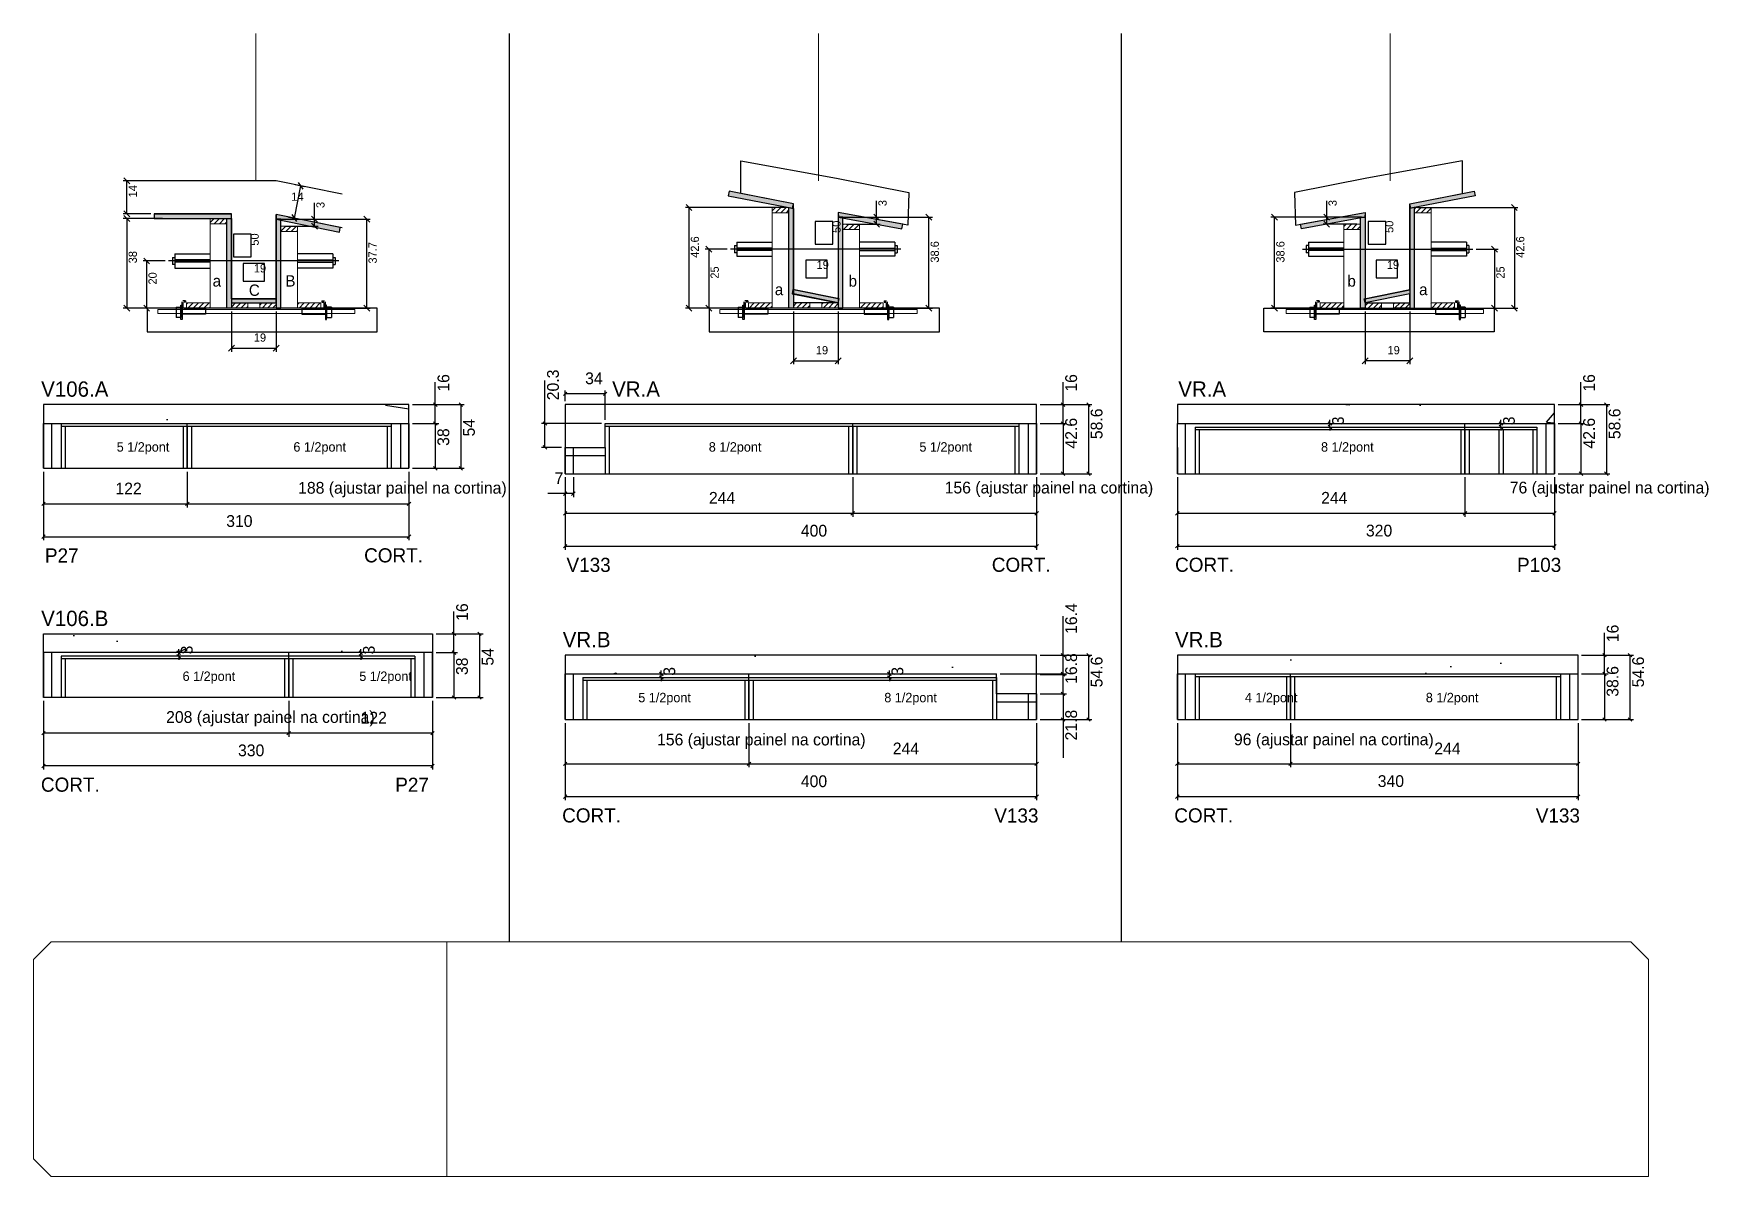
# Model space of a CAD drawing. Header units: metres. Extents: x 4830 to 6251, y 14803 to 15773.
import ezdxf

# ---------------------------------------------------------------- set-up
doc = ezdxf.new("R2010")
doc.units = ezdxf.units.M
for name, color, linetype in [('00 - FELIPE', 7, 'Continuous'), ('5', 7, 'Continuous'), ('barrote', 7, 'Continuous'), ('CONCRETO', 7, 'Continuous'), ('COTA', 7, 'Continuous'), ('Cota Seção (2x)', 7, 'Continuous'), ('detalhes', 7, 'Continuous'), ('Hachura', 7, 'Continuous'), ('Madeira', 7, 'Continuous'), ('Painéis', 7, 'Continuous'), ('presilha', 7, 'Continuous'), ('SARR_2.2x7', 7, 'Continuous'), ('SARR_3.5x7', 7, 'Continuous'), ('SARRAFO DE PRESSAO', 7, 'Continuous'), ('SCO-___-LAJ', 7, 'Continuous'), ('TENSOR', 7, 'Continuous'), ('texto', 7, 'Continuous'), ('Texto Seção', 7, 'Continuous')]:
    doc.layers.add(name, color=color, linetype=linetype)

msp = doc.modelspace()

# ---------------------------------------------------------------- hatches: boundary and pattern name
at = {"layer": 'COTA'}
h = msp.add_hatch(dxfattribs=at)
h.set_pattern_fill('AR-CONC')
h.paths.add_polyline_path([(5148.5, 15457.9), (4838.5, 15457.9), (4838.5, 15441.9), (5148.5, 15441.9), (5148.5, 15457.9)])
h = msp.add_hatch(dxfattribs=at)
h.set_pattern_fill('AR-CONC')
h.paths.add_polyline_path([(5800.4, 15441.9), (6120.4, 15441.9), (6120.4, 15457.9), (5800.4, 15457.9), (5800.4, 15441.9)])
h = msp.add_hatch(dxfattribs=at)
h.set_pattern_fill('AR-CONC')
h.paths.add_polyline_path([(4838.5, 15263.4), (5168.5, 15263.4), (5168.5, 15247.4), (4838.5, 15247.4), (4838.5, 15263.4)])
h = msp.add_hatch(dxfattribs=at)
h.set_pattern_fill('AR-CONC')
h.paths.add_polyline_path([(5281, 15229.3), (5647, 15229.3), (5647, 15213.9), (5681, 15212.5), (5681, 15245.3), (5281, 15245.3), (5281, 15229.3)])
h = msp.add_hatch(dxfattribs=at)
h.set_pattern_fill('AR-CONC')
h.paths.add_polyline_path([(5800.4, 15229.3), (6140.4, 15229.3), (6140.4, 15245.3), (5800.4, 15245.3), (5800.4, 15229.3)])
at = {"layer": 'Hachura'}
h = msp.add_hatch(color=7, dxfattribs=at)
h.dxf.hatch_style = 1
h.paths.add_polyline_path([(5474, 15624.5), (5474.7, 15628.4), (5420.1, 15638.9), (5419.4, 15635), (5474, 15624.5)])
h = msp.add_hatch(color=7, dxfattribs=at)
h.dxf.hatch_style = 1
h.paths.add_polyline_path([(5998.4, 15624.5), (5997.7, 15628.4), (6052.3, 15638.9), (6053, 15635), (5998.4, 15624.5)])
h = msp.add_hatch(color=7, dxfattribs=at)
h.dxf.hatch_style = 1
h.paths.add_polyline_path([(4997.9, 15615.8), (4997.9, 15619.8), (4932.5, 15619.8), (4932.5, 15615.8), (4997.9, 15615.8)])
h = msp.add_hatch(color=7, dxfattribs=at)
h.dxf.hatch_style = 1
h.paths.add_polyline_path([(5089.5, 15604.2), (5090.3, 15608.2), (5035.9, 15619.3), (5035.9, 15615.3), (5089.5, 15604.2)])
h = msp.add_hatch(dxfattribs=at)
h.set_pattern_fill('ANSI31')
h.paths.add_polyline_path([(5470.9, 15620.7), (5470.9, 15625.1), (5456.7, 15625.1), (5456.7, 15620.7), (5470.9, 15620.7)])
h = msp.add_hatch(color=7, dxfattribs=at)
h.dxf.hatch_style = 1
h.paths.add_polyline_path([(5470.7, 15628.4), (5474.7, 15628.4), (5474.7, 15539.9), (5470.7, 15539.9), (5470.7, 15628.4)])
h = msp.add_hatch(color=7, dxfattribs=at)
h.dxf.hatch_style = 1
h.paths.add_polyline_path([(5566.7, 15607), (5567.4, 15610.9), (5512.7, 15620.9), (5512.8, 15617), (5566.7, 15607)])
h = msp.add_hatch(color=7, dxfattribs=at)
h.dxf.hatch_style = 1
h.paths.add_polyline_path([(5905.7, 15607), (5905, 15610.9), (5959.7, 15620.9), (5959.6, 15617), (5905.7, 15607)])
h = msp.add_hatch(color=7, dxfattribs=at)
h.dxf.hatch_style = 1
h.paths.add_polyline_path([(6001.7, 15628.4), (5997.7, 15628.4), (5997.6, 15539.9), (6001.6, 15539.9), (6001.7, 15628.4)])
h = msp.add_hatch(dxfattribs=at)
h.set_pattern_fill('ANSI31')
h.paths.add_polyline_path([(6001.5, 15620.7), (6001.5, 15625.1), (6015.7, 15625.1), (6015.7, 15620.7), (6001.5, 15620.7)])
h = msp.add_hatch(dxfattribs=at)
h.set_pattern_fill('ANSI31')
h.paths.add_polyline_path([(4993.9, 15611.4), (4993.9, 15615.8), (4979.9, 15615.8), (4979.9, 15611.4), (4993.9, 15611.4)])
h = msp.add_hatch(color=7, dxfattribs=at)
h.dxf.hatch_style = 1
h.paths.add_polyline_path([(4993.9, 15615.8), (4997.9, 15615.8), (4997.9, 15539.8), (4993.9, 15539.8), (4993.9, 15615.8)])
h = msp.add_hatch(color=7, dxfattribs=at)
h.dxf.hatch_style = 1
h.paths.add_polyline_path([(5039.9, 15615.3), (5035.9, 15615.3), (5035.9, 15539.8), (5039.9, 15539.8), (5039.9, 15615.3)])
h = msp.add_hatch(dxfattribs=at)
h.set_pattern_fill('ANSI31')
h.paths.add_polyline_path([(5039.9, 15604.9), (5039.9, 15609.3), (5053.9, 15609.3), (5053.9, 15604.9), (5039.9, 15604.9)])
h = msp.add_hatch(color=7, dxfattribs=at)
h.dxf.hatch_style = 1
h.paths.add_polyline_path([(5516.7, 15617), (5512.7, 15617), (5512.7, 15539.8), (5516.7, 15539.8), (5516.7, 15617)])
h = msp.add_hatch(dxfattribs=at)
h.set_pattern_fill('ANSI31')
h.paths.add_polyline_path([(5516.7, 15606.6), (5516.7, 15611), (5530.7, 15611), (5530.7, 15606.6), (5516.7, 15606.6)])
h = msp.add_hatch(dxfattribs=at)
h.set_pattern_fill('ANSI31')
h.paths.add_polyline_path([(5955.7, 15606.6), (5955.7, 15611), (5941.7, 15611), (5941.7, 15606.6), (5955.7, 15606.6)])
h = msp.add_hatch(color=7, dxfattribs=at)
h.dxf.hatch_style = 1
h.paths.add_polyline_path([(5955.7, 15617), (5959.7, 15617), (5959.7, 15539.8), (5955.7, 15539.8), (5955.7, 15617)])
h = msp.add_hatch(color=7, dxfattribs=at)
h.dxf.hatch_style = 1
h.paths.add_polyline_path([(5035.9, 15544.2), (5035.9, 15547.8), (4997.9, 15547.8), (4997.9, 15544.2), (5035.9, 15544.2)])
h = msp.add_hatch(color=7, dxfattribs=at)
h.dxf.hatch_style = 1
h.paths.add_polyline_path([(5512.7, 15544.2), (5513.5, 15547.8), (5474.2, 15555.5), (5473.5, 15552), (5512.7, 15544.2)])
h = msp.add_hatch(color=7, dxfattribs=at)
h.dxf.hatch_style = 1
h.paths.add_polyline_path([(5959.7, 15544.2), (5958.9, 15547.8), (5997.7, 15555.5), (5997.7, 15551.8), (5959.7, 15544.2)])
h = msp.add_hatch(dxfattribs=at)
h.set_pattern_fill('ANSI31')
h.paths.add_polyline_path([(4959.9, 15539.8), (4959.9, 15544.2), (4979.9, 15544.2), (4979.9, 15539.8), (4959.9, 15539.8)])
h = msp.add_hatch(dxfattribs=at)
h.set_pattern_fill('ANSI31')
h.paths.add_polyline_path([(4997.9, 15539.8), (4997.9, 15544.2), (5011.9, 15544.2), (5011.9, 15539.8), (4997.9, 15539.8)])
h = msp.add_hatch(dxfattribs=at)
h.set_pattern_fill('ANSI31')
h.paths.add_polyline_path([(5035.9, 15539.8), (5035.9, 15544.2), (5021.9, 15544.2), (5021.9, 15539.8), (5035.9, 15539.8)])
h = msp.add_hatch(dxfattribs=at)
h.set_pattern_fill('ANSI31')
h.paths.add_polyline_path([(5073.9, 15539.8), (5073.9, 15544.2), (5053.9, 15544.2), (5053.9, 15539.8), (5073.9, 15539.8)])
h = msp.add_hatch(dxfattribs=at)
h.set_pattern_fill('ANSI31')
h.paths.add_polyline_path([(5436.7, 15539.8), (5436.7, 15544.2), (5456.7, 15544.2), (5456.7, 15539.8), (5436.7, 15539.8)])
h = msp.add_hatch(dxfattribs=at)
h.set_pattern_fill('ANSI31')
h.paths.add_polyline_path([(5474.7, 15539.9), (5474.7, 15544.3), (5488.7, 15544.3), (5488.7, 15539.9), (5474.7, 15539.9)])
h = msp.add_hatch(dxfattribs=at)
h.set_pattern_fill('ANSI31')
h.paths.add_polyline_path([(5512.7, 15539.8), (5512.7, 15544.2), (5498.7, 15544.3), (5498.7, 15539.9), (5512.7, 15539.8)])
h = msp.add_hatch(dxfattribs=at)
h.set_pattern_fill('ANSI31')
h.paths.add_polyline_path([(5550.7, 15539.8), (5550.7, 15544.2), (5530.7, 15544.2), (5530.7, 15539.8), (5550.7, 15539.8)])
h = msp.add_hatch(dxfattribs=at)
h.set_pattern_fill('ANSI31')
h.paths.add_polyline_path([(5921.7, 15539.8), (5921.7, 15544.2), (5941.7, 15544.2), (5941.7, 15539.8), (5921.7, 15539.8)])
h = msp.add_hatch(dxfattribs=at)
h.set_pattern_fill('ANSI31')
h.paths.add_polyline_path([(5959.7, 15539.8), (5959.7, 15544.2), (5973.7, 15544.3), (5973.7, 15539.9), (5959.7, 15539.8)])
h = msp.add_hatch(dxfattribs=at)
h.set_pattern_fill('ANSI31')
h.paths.add_polyline_path([(5997.7, 15539.9), (5997.7, 15544.3), (5983.7, 15544.3), (5983.7, 15539.9), (5997.7, 15539.9)])
h = msp.add_hatch(dxfattribs=at)
h.set_pattern_fill('ANSI31')
h.paths.add_polyline_path([(6035.6, 15539.8), (6035.6, 15544.2), (6015.6, 15544.2), (6015.6, 15539.8), (6035.6, 15539.8)])

# ---------------------------------------------------------------- linework, layer by layer
at = {"color": 7, "lineweight": 25}
for p, q in [((5424.7, 15592.8), (5424.7, 15586.8)), ((5424.7, 15592.8), (5426.7, 15592.8)), ((5426.7, 15595.8), (5426.7, 15583.8)), ((5426.7, 15595.8), (5456.7, 15595.8)), ((5456.7, 15590.8), (5426.7, 15590.8)), ((5456.7, 15588.8), (5426.7, 15588.8)), ((5560.7, 15595.8), (5530.7, 15595.8)), ((5530.7, 15590.8), (5560.7, 15590.8)), ((5530.7, 15588.8), (5560.7, 15588.8)), ((5560.7, 15595.8), (5560.7, 15583.8)), ((5560.7, 15592.8), (5562.7, 15592.8)), ((5562.7, 15592.8), (5562.7, 15586.8)), ((5909.7, 15592.8), (5909.7, 15586.8)), ((5911.7, 15592.8), (5909.7, 15592.8)), ((5911.7, 15595.8), (5911.7, 15583.8)), ((5911.7, 15595.8), (5941.7, 15595.8)), ((5941.7, 15590.8), (5911.7, 15590.8)), ((5941.7, 15588.8), (5911.7, 15588.8)), ((6045.7, 15595.8), (6015.7, 15595.8)), ((6015.7, 15590.8), (6045.7, 15590.8)), ((6015.7, 15588.8), (6045.7, 15588.8)), ((6045.7, 15595.8), (6045.7, 15583.8)), ((6047.7, 15592.8), (6045.7, 15592.8)), ((6047.7, 15592.8), (6047.7, 15586.8)), ((4947.9, 15582.8), (4947.9, 15576.8)), ((4947.9, 15582.8), (4949.9, 15582.8)), ((4949.9, 15576.8), (4947.9, 15576.8)), ((4949.9, 15585.8), (4949.9, 15573.8)), ((4949.9, 15585.8), (4979.9, 15585.8)), ((4979.9, 15580.8), (4949.9, 15580.8)), ((4979.9, 15578.8), (4949.9, 15578.8)), ((5083.9, 15585.8), (5053.9, 15585.8)), ((5053.9, 15580.8), (5083.9, 15580.8)), ((5053.9, 15578.8), (5083.9, 15578.8)), ((5083.9, 15585.8), (5083.9, 15573.8)), ((5083.9, 15582.8), (5085.9, 15582.8)), ((5083.9, 15576.8), (5085.9, 15576.8)), ((5085.9, 15582.8), (5085.9, 15576.8)), ((5426.7, 15586.8), (5424.7, 15586.8)), ((5426.7, 15583.8), (5456.7, 15583.8)), ((5560.7, 15583.8), (5530.7, 15583.8)), ((5560.7, 15586.8), (5562.7, 15586.8)), ((5911.7, 15586.8), (5909.7, 15586.8)), ((5911.7, 15583.8), (5941.7, 15583.8)), ((6045.7, 15583.8), (6015.7, 15583.8)), ((6045.7, 15586.8), (6047.7, 15586.8)), ((4949.9, 15573.8), (4979.9, 15573.8)), ((5083.9, 15573.8), (5053.9, 15573.8))]:
    msp.add_line(p, q, dxfattribs=at)
at = {"layer": '00 - FELIPE', "color": 4, "lineweight": 25}
for p, q in [((5263.9, 15441.9), (5263.9, 15478.3)), ((5281, 15460.9), (5281, 15470)), ((5315, 15467), (5281, 15467)), ((5315, 15444.9), (5315, 15470)), ((5312, 15441.9), (5260.9, 15441.9)), ((5263.9, 15421.6), (5263.9, 15441.9)), ((5278, 15421.6), (5260.9, 15421.6)), ((5281, 15396.3), (5281, 15379.4)), ((5288, 15396.3), (5288, 15379.4)), ((5281, 15382.4), (5266.3, 15382.4)), ((5288, 15382.4), (5281, 15382.4))]:
    msp.add_line(p, q, dxfattribs=at)
at = {"layer": '00 - FELIPE', "color": 0, "lineweight": 25}
for p, q in [((5282.5, 15468.5), (5279.5, 15465.5)), ((5313.5, 15465.5), (5316.5, 15468.5)), ((5265.4, 15440.4), (5262.4, 15443.4)), ((5262.4, 15423.1), (5265.4, 15420.1)), ((5282.5, 15383.9), (5279.5, 15380.9)), ((5286.5, 15380.9), (5289.5, 15383.9))]:
    msp.add_line(p, q, dxfattribs=at)
at = {"layer": 'barrote', "color": 251, "lineweight": 25}
for points in [[(4926.4, 15519.8), (5121.6, 15519.8), (5121.6, 15539.8), (4926.4, 15539.8)], [(5403.3, 15519.8), (5598.5, 15519.8), (5598.5, 15539.8), (5403.3, 15539.8)], [(6069.1, 15519.8), (5873.9, 15519.8), (5873.9, 15539.8), (6069.1, 15539.8)]]:
    msp.add_lwpolyline(points, close=True, dxfattribs=at)
at = {"layer": 'CONCRETO', "color": 251, "lineweight": 25}
for p, q in [((5035.9, 15647.8), (4932.5, 15647.8)), ((5091.9, 15636.5), (5035.9, 15647.8)), ((4932.5, 15619.8), (4997.9, 15619.8)), ((4997.9, 15547.8), (4997.9, 15619.8)), ((5035.9, 15547.8), (5035.9, 15619.3)), ((5091.9, 15607.9), (5035.9, 15619.3)), ((4997.9, 15547.8), (5035.9, 15547.8))]:
    msp.add_line(p, q, dxfattribs=at)
for points in [[(5511.2, 15650), (5572.7, 15638), (5571.8, 15610.1), (5512.7, 15620.9), (5512.7, 15547.8), (5474.7, 15555.4), (5474.7, 15628.4), (5430.2, 15637), (5430.2, 15664.9), (5511.2, 15650)], [(5961.1, 15650), (5899.7, 15638), (5900.6, 15610.1), (5959.7, 15620.9), (5959.7, 15547.8), (5997.7, 15555.4), (5997.7, 15628.4), (6042.2, 15637), (6042.2, 15664.9), (5961.1, 15650)]]:
    msp.add_lwpolyline(points, dxfattribs=at)
at = {"layer": 'COTA', "color": 241, "lineweight": 25}
for p, q in [((5233.6, 15772.8), (5233.6, 15002.1)), ((5752.8, 15772.8), (5752.8, 15002.1)), ((5148.5, 15457.9), (4838.5, 15457.9)), ((4838.5, 15457.9), (4838.5, 15441.9)), ((5148.5, 15441.9), (5148.5, 15457.9)), ((5681, 15457.9), (5281, 15457.9)), ((5281, 15457.9), (5281, 15421.6)), ((5681, 15441.9), (5681, 15457.9)), ((6120.4, 15457.9), (5800.4, 15457.9)), ((5800.4, 15457.9), (5800.4, 15441.9)), ((6120.4, 15441.9), (6120.4, 15457.9)), ((4838.5, 15247.4), (4838.5, 15263.4)), ((4838.5, 15263.4), (5168.5, 15263.4)), ((5168.5, 15263.4), (5168.5, 15247.4)), ((5681, 15245.3), (5281, 15245.3)), ((5281, 15245.3), (5281, 15229.3)), ((5681, 15212.5), (5681, 15245.3)), ((6140.4, 15245.3), (5800.4, 15245.3)), ((5800.4, 15245.3), (5800.4, 15229.3)), ((6140.4, 15229.3), (6140.4, 15245.3))]:
    msp.add_line(p, q, dxfattribs=at)
at = {"layer": 'COTA', "color": 4, "lineweight": 25}
for p, q in [((4939.3, 15647.8), (4906.2, 15647.8)), ((4909.2, 15619.8), (4909.2, 15647.8)), ((5051.3, 15616.1), (5056.8, 15643.6)), ((5052, 15644.6), (5059.8, 15643)), ((4929.5, 15619.8), (4906.2, 15619.8)), ((5046.4, 15617.1), (5054.2, 15615.5)), ((5068.4, 15615.3), (5068.4, 15629)), ((5467.9, 15625.1), (5383.1, 15625.1)), ((5386.1, 15625.1), (5386.1, 15539.8)), ((5545.3, 15617), (5545.3, 15630.7)), ((5927.1, 15617), (5927.1, 15630.7)), ((6004.5, 15625.1), (6089.3, 15625.1)), ((6086.3, 15625.1), (6086.3, 15539.8)), ((4939.3, 15615.8), (4906.2, 15615.8)), ((4909.2, 15615.8), (4909.2, 15539.8)), ((5038.9, 15615.3), (5071.4, 15615.3)), ((5038.9, 15615.3), (5115.7, 15615.3)), ((5042.9, 15609.3), (5071.4, 15609.3)), ((5068.4, 15609.3), (5068.4, 15615.3)), ((5112.7, 15539.8), (5112.7, 15615.3)), ((5515.7, 15617), (5592.6, 15617)), ((5515.8, 15617), (5548.3, 15617)), ((5519.7, 15611), (5548.3, 15611)), ((5545.3, 15611), (5545.3, 15617)), ((5589.6, 15539.8), (5589.6, 15617)), ((5956.7, 15617), (5879.8, 15617)), ((5882.8, 15539.8), (5882.8, 15617)), ((5956.6, 15617), (5924.1, 15617)), ((5952.7, 15611), (5924.1, 15611)), ((5927.1, 15611), (5927.1, 15617)), ((5418.4, 15589.8), (5399.9, 15589.8)), ((5402.9, 15589.8), (5402.9, 15539.8)), ((6054, 15589.8), (6072.5, 15589.8)), ((6069.5, 15589.8), (6069.5, 15539.8)), ((4941.6, 15579.8), (4923, 15579.8)), ((4926, 15579.8), (4926, 15539.8)), ((4961.3, 15539.8), (4906.2, 15539.8)), ((4941.6, 15539.8), (4923, 15539.8)), ((4997.9, 15536.8), (4997.9, 15502.8)), ((5035.9, 15536.8), (5035.9, 15502.8)), ((5072.5, 15539.8), (5115.7, 15539.8)), ((5438.1, 15539.8), (5383.1, 15539.8)), ((5418.4, 15539.8), (5399.9, 15539.8)), ((5474.7, 15536.9), (5474.7, 15492.1)), ((5512.7, 15536.8), (5512.7, 15492.1)), ((5549.3, 15539.8), (5592.6, 15539.8)), ((5923.1, 15539.8), (5879.8, 15539.8)), ((5959.7, 15536.8), (5959.7, 15492.1)), ((5997.7, 15536.9), (5997.7, 15492.1)), ((6034.2, 15539.8), (6089.3, 15539.8)), ((6054, 15539.8), (6072.5, 15539.8)), ((4997.9, 15505.8), (5035.9, 15505.8)), ((5474.7, 15495.1), (5512.7, 15495.1)), ((5997.7, 15495.1), (5959.7, 15495.1)), ((5170.9, 15457.9), (5170.9, 15476.9)), ((5703.4, 15457.9), (5703.4, 15476.9)), ((6142.8, 15457.9), (6142.8, 15476.9)), ((5151.5, 15457.9), (5195.5, 15457.9)), ((5151.5, 15457.9), (5173.9, 15457.9)), ((5170.9, 15441.9), (5170.9, 15457.9)), ((5192.5, 15457.9), (5192.5, 15403.9)), ((5684, 15457.9), (5728, 15457.9)), ((5684, 15457.9), (5706.4, 15457.9)), ((5703.4, 15441.9), (5703.4, 15457.9)), ((5725, 15457.9), (5725, 15399.3)), ((6123.4, 15457.9), (6167.4, 15457.9)), ((6123.4, 15457.9), (6145.8, 15457.9)), ((6142.8, 15441.9), (6142.8, 15457.9)), ((6164.4, 15457.9), (6164.4, 15399.3)), ((5151.5, 15441.9), (5173.9, 15441.9)), ((5151.5, 15441.9), (5173.9, 15441.9)), ((5170.9, 15441.9), (5170.9, 15403.9)), ((5684, 15441.9), (5706.4, 15441.9)), ((5684, 15441.9), (5706.4, 15441.9)), ((5703.4, 15441.9), (5703.4, 15399.3)), ((5929.9, 15441.9), (5929.9, 15444.9)), ((5929.9, 15438.9), (5929.9, 15441.9)), ((5929.9, 15438.9), (5929.9, 15435.9)), ((6074.9, 15441.9), (6074.9, 15444.9)), ((6074.9, 15438.9), (6074.9, 15441.9)), ((6074.9, 15438.9), (6074.9, 15435.9)), ((6123.4, 15441.9), (6145.8, 15441.9)), ((6123.4, 15441.9), (6145.8, 15441.9)), ((6142.8, 15441.9), (6142.8, 15399.3)), ((5151.5, 15403.9), (5195.5, 15403.9)), ((5151.5, 15403.9), (5173.9, 15403.9)), ((4838.5, 15400.9), (4838.5, 15370.7)), ((4838.5, 15400.9), (4838.5, 15342.8)), ((4960.5, 15400.9), (4960.5, 15370.7)), ((4960.5, 15400.9), (4960.5, 15370.7)), ((5148.5, 15400.9), (5148.5, 15370.7)), ((5148.5, 15400.9), (5148.5, 15342.8)), ((5281, 15396.3), (5281, 15362.7)), ((5281, 15396.3), (5281, 15334.8)), ((5525, 15396.3), (5525, 15362.7)), ((5525, 15396.3), (5525, 15362.7)), ((5681, 15396.3), (5681, 15362.7)), ((5681, 15396.3), (5681, 15334.8)), ((5684, 15399.3), (5728, 15399.3)), ((5684, 15399.3), (5706.4, 15399.3)), ((5800.4, 15396.3), (5800.4, 15362.7)), ((5800.4, 15396.3), (5800.4, 15334.8)), ((6044.4, 15396.3), (6044.4, 15362.7)), ((6044.4, 15396.3), (6044.4, 15362.7)), ((6120.4, 15396.3), (6120.4, 15362.7)), ((6120.4, 15396.3), (6120.4, 15334.8)), ((6123.4, 15399.3), (6167.4, 15399.3)), ((6123.4, 15399.3), (6145.8, 15399.3)), ((4838.5, 15373.7), (4960.5, 15373.7)), ((4960.5, 15373.7), (5148.5, 15373.7)), ((5281, 15365.7), (5525, 15365.7)), ((5525, 15365.7), (5681, 15365.7)), ((5800.4, 15365.7), (6044.4, 15365.7)), ((6044.4, 15365.7), (6120.4, 15365.7)), ((4838.5, 15345.8), (5148.5, 15345.8)), ((5281, 15337.8), (5681, 15337.8)), ((5800.4, 15337.8), (6120.4, 15337.8)), ((5186.7, 15263.4), (5186.7, 15282.4)), ((5171.5, 15263.4), (5211.4, 15263.4)), ((5171.5, 15263.4), (5189.7, 15263.4)), ((5186.7, 15247.4), (5186.7, 15263.4)), ((5208.4, 15263.4), (5208.4, 15209.4)), ((4953.2, 15247.4), (4953.2, 15250.4)), ((5107.7, 15247.4), (5107.7, 15250.4)), ((4953.2, 15244.4), (4953.2, 15247.4)), ((4953.2, 15244.4), (4953.2, 15241.4)), ((5107.7, 15244.4), (5107.7, 15247.4)), ((5107.7, 15244.4), (5107.7, 15241.4)), ((5171.5, 15247.4), (5189.7, 15247.4)), ((5171.5, 15247.4), (5189.7, 15247.4)), ((5186.7, 15247.4), (5186.7, 15209.4)), ((5684, 15245.3), (5728, 15245.3)), ((5725, 15245.3), (5725, 15190.7)), ((6143.4, 15245.3), (6187.4, 15245.3)), ((6184.4, 15245.3), (6184.4, 15190.7)), ((5362.6, 15229.3), (5362.6, 15232.3)), ((5362.6, 15226.3), (5362.6, 15229.3)), ((5362.6, 15226.3), (5362.6, 15223.3)), ((5556.1, 15229.3), (5556.1, 15232.3)), ((5556.1, 15226.3), (5556.1, 15229.3)), ((5556.1, 15226.3), (5556.1, 15223.3)), ((5650, 15229.3), (5706.4, 15229.3)), ((5703.4, 15212.5), (5703.4, 15229.3)), ((6143.4, 15229.3), (6165.8, 15229.3)), ((6162.8, 15229.3), (6162.8, 15190.7)), ((4838.5, 15206.4), (4838.5, 15176.1)), ((4838.5, 15206.4), (4838.5, 15148.3)), ((5046.5, 15206.4), (5046.5, 15176.1)), ((5046.5, 15206.4), (5046.5, 15176.1)), ((5168.5, 15206.4), (5168.5, 15176.1)), ((5168.5, 15206.4), (5168.5, 15148.3)), ((5171.5, 15209.4), (5211.4, 15209.4)), ((5171.5, 15209.4), (5189.7, 15209.4)), ((5684, 15212.5), (5706.4, 15212.5)), ((5684, 15212.5), (5706.4, 15212.5)), ((5703.4, 15212.5), (5703.4, 15190.7)), ((5046.5, 15179.1), (4838.5, 15179.1)), ((5168.5, 15179.1), (5046.5, 15179.1)), ((5281, 15187.7), (5281, 15150.1)), ((5281, 15187.7), (5281, 15122.2)), ((5437, 15187.7), (5437, 15150.1)), ((5437, 15187.7), (5437, 15150.1)), ((5681, 15187.7), (5681, 15150.1)), ((5681, 15187.7), (5681, 15122.2)), ((5684, 15190.7), (5728, 15190.7)), ((5684, 15190.7), (5706.4, 15190.7)), ((5703.4, 15190.7), (5703.4, 15158.1)), ((5800.4, 15187.7), (5800.4, 15150.1)), ((5800.4, 15187.7), (5800.4, 15122.2)), ((5896.4, 15187.7), (5896.4, 15150.1)), ((5896.4, 15187.7), (5896.4, 15150.1)), ((6140.4, 15187.7), (6140.4, 15150.1)), ((6140.4, 15187.7), (6140.4, 15122.2)), ((6143.4, 15190.7), (6187.4, 15190.7)), ((6143.4, 15190.7), (6165.8, 15190.7)), ((5168.5, 15151.3), (4838.5, 15151.3)), ((5281, 15153.1), (5437, 15153.1)), ((5437, 15153.1), (5681, 15153.1)), ((5800.4, 15153.1), (5896.4, 15153.1)), ((5896.4, 15153.1), (6140.4, 15153.1)), ((5281, 15125.2), (5681, 15125.2)), ((5800.4, 15125.2), (6140.4, 15125.2))]:
    msp.add_line(p, q, dxfattribs=at)
at = {"layer": 'COTA', "color": 0, "lineweight": 25}
for p, q in [((5172.4, 15456.4), (5169.4, 15459.4)), ((5194, 15456.4), (5191, 15459.4)), ((5704.9, 15456.4), (5701.9, 15459.4)), ((5726.5, 15456.4), (5723.5, 15459.4)), ((6144.3, 15456.4), (6141.3, 15459.4)), ((6165.9, 15456.4), (6162.9, 15459.4)), ((5172.4, 15440.4), (5169.4, 15443.4)), ((5169.4, 15443.4), (5172.4, 15440.4)), ((5704.9, 15440.4), (5701.9, 15443.4)), ((5701.9, 15443.4), (5704.9, 15440.4)), ((5928.4, 15443.4), (5931.4, 15440.4)), ((5931.4, 15437.4), (5928.4, 15440.4)), ((6073.4, 15443.4), (6076.4, 15440.4)), ((6076.4, 15437.4), (6073.4, 15440.4)), ((6144.3, 15440.4), (6141.3, 15443.4)), ((6141.3, 15443.4), (6144.3, 15440.4)), ((5169.4, 15405.4), (5172.4, 15402.4)), ((5191, 15405.4), (5194, 15402.4)), ((5701.9, 15400.8), (5704.9, 15397.8)), ((5723.5, 15400.8), (5726.5, 15397.8)), ((6141.3, 15400.8), (6144.3, 15397.8)), ((6162.9, 15400.8), (6165.9, 15397.8)), ((4840, 15375.2), (4837, 15372.2)), ((4959, 15372.2), (4962, 15375.2)), ((4962, 15375.2), (4959, 15372.2)), ((5147, 15372.2), (5150, 15375.2)), ((5282.5, 15367.2), (5279.5, 15364.2)), ((5523.5, 15364.2), (5526.5, 15367.2)), ((5526.5, 15367.2), (5523.5, 15364.2)), ((5679.5, 15364.2), (5682.5, 15367.2)), ((5801.9, 15367.2), (5798.9, 15364.2)), ((6042.9, 15364.2), (6045.9, 15367.2)), ((6045.9, 15367.2), (6042.9, 15364.2)), ((6118.9, 15364.2), (6121.9, 15367.2)), ((4840, 15347.3), (4837, 15344.3)), ((5147, 15344.3), (5150, 15347.3)), ((5282.5, 15339.3), (5279.5, 15336.3)), ((5679.5, 15336.3), (5682.5, 15339.3)), ((5801.9, 15339.3), (5798.9, 15336.3)), ((6118.9, 15336.3), (6121.9, 15339.3)), ((5188.2, 15261.9), (5185.2, 15264.9)), ((5209.9, 15261.9), (5206.9, 15264.9)), ((4951.7, 15248.9), (4954.7, 15245.9)), ((5106.2, 15248.9), (5109.2, 15245.9)), ((5188.2, 15245.9), (5185.2, 15248.9)), ((5185.2, 15248.9), (5188.2, 15245.9)), ((4954.7, 15242.9), (4951.7, 15245.9)), ((5109.2, 15242.9), (5106.2, 15245.9)), ((5726.5, 15243.8), (5723.5, 15246.8)), ((6185.9, 15243.8), (6182.9, 15246.8)), ((5361.1, 15230.8), (5364.1, 15227.8)), ((5364.1, 15224.8), (5361.1, 15227.8)), ((5554.6, 15230.8), (5557.6, 15227.8)), ((5557.6, 15224.8), (5554.6, 15227.8)), ((5704.9, 15227.8), (5701.9, 15230.8)), ((6164.3, 15227.8), (6161.3, 15230.8)), ((5185.2, 15210.9), (5188.2, 15207.9)), ((5206.9, 15210.9), (5209.9, 15207.9)), ((5704.9, 15211), (5701.9, 15214)), ((5701.9, 15214), (5704.9, 15211)), ((5701.9, 15192.2), (5704.9, 15189.2)), ((5723.5, 15192.2), (5726.5, 15189.2)), ((6161.3, 15192.2), (6164.3, 15189.2)), ((6182.9, 15192.2), (6185.9, 15189.2)), ((4840, 15180.6), (4837, 15177.6)), ((5048, 15180.6), (5045, 15177.6)), ((5045, 15177.6), (5048, 15180.6)), ((5167, 15177.6), (5170, 15180.6)), ((4840, 15152.8), (4837, 15149.8)), ((5167, 15149.8), (5170, 15152.8)), ((5282.5, 15154.6), (5279.5, 15151.6)), ((5435.5, 15151.6), (5438.5, 15154.6)), ((5438.5, 15154.6), (5435.5, 15151.6)), ((5679.5, 15151.6), (5682.5, 15154.6)), ((5801.9, 15154.6), (5798.9, 15151.6)), ((5894.9, 15151.6), (5897.9, 15154.6)), ((5897.9, 15154.6), (5894.9, 15151.6)), ((6138.9, 15151.6), (6141.9, 15154.6)), ((5282.5, 15126.7), (5279.5, 15123.7)), ((5679.5, 15123.7), (5682.5, 15126.7)), ((5801.9, 15126.7), (5798.9, 15123.7)), ((6138.9, 15123.7), (6141.9, 15126.7))]:
    msp.add_line(p, q, dxfattribs=at)
for points in [[(4911.7, 15645.3), (4906.7, 15650.3)], [(5058.8, 15640.6), (5054.9, 15646.5)], [(4906.7, 15622.3), (4911.7, 15617.3)], [(4911.7, 15613.3), (4906.7, 15618.3)], [(5049.3, 15619.1), (5053.2, 15613.2)], [(5070.9, 15612.8), (5065.9, 15617.8)], [(5115.2, 15612.8), (5110.2, 15617.8)], [(5388.6, 15622.6), (5383.6, 15627.6)], [(5547.8, 15614.5), (5542.8, 15619.5)], [(5592.1, 15614.5), (5587.1, 15619.5)], [(5885.3, 15614.5), (5880.3, 15619.5)], [(5929.6, 15614.5), (5924.6, 15619.5)], [(6088.8, 15622.6), (6083.8, 15627.6)], [(5065.9, 15611.8), (5070.9, 15606.8)], [(5542.8, 15613.5), (5547.8, 15608.5)], [(5924.6, 15613.5), (5929.6, 15608.5)], [(5405.4, 15587.3), (5400.4, 15592.3)], [(6072, 15587.3), (6067, 15592.3)], [(4928.5, 15577.3), (4923.5, 15582.3)], [(4906.7, 15542.3), (4911.7, 15537.3)], [(4923.5, 15542.3), (4928.5, 15537.3)], [(5110.2, 15542.3), (5115.2, 15537.3)], [(5383.6, 15542.3), (5388.6, 15537.3)], [(5400.4, 15542.3), (5405.4, 15537.3)], [(5587.1, 15542.3), (5592.1, 15537.3)], [(5880.3, 15542.3), (5885.3, 15537.3)], [(6067, 15542.3), (6072, 15537.3)], [(6083.8, 15542.3), (6088.8, 15537.3)], [(5000.4, 15508.3), (4995.4, 15503.3)], [(5033.4, 15503.3), (5038.4, 15508.3)], [(5477.2, 15497.6), (5472.2, 15492.6)], [(5510.2, 15492.6), (5515.2, 15497.6)], [(5962.2, 15497.6), (5957.2, 15492.6)], [(5995.2, 15492.6), (6000.2, 15497.6)]]:
    msp.add_lwpolyline(points, dxfattribs=at)
at = {"layer": 'Cota Seção (2x)', "color": 180, "lineweight": 25}
for p, q in [((5508.2, 15613.3), (5493.2, 15613.3)), ((5493.2, 15613.3), (5493.2, 15594)), ((5508.2, 15594), (5508.2, 15613.3)), ((5977.2, 15613.3), (5962.2, 15613.3)), ((5962.2, 15613.3), (5962.2, 15594)), ((5977.2, 15594), (5977.2, 15613.3)), ((5014.6, 15602.5), (4999.6, 15602.5)), ((4999.6, 15602.5), (4999.6, 15583.2)), ((5014.6, 15583.2), (5014.6, 15602.5)), ((5493.2, 15594), (5508.2, 15594)), ((5962.2, 15594), (5977.2, 15594)), ((4999.6, 15583.2), (5014.6, 15583.2)), ((5025.9, 15577.6), (5007.9, 15577.6)), ((5007.9, 15577.6), (5007.9, 15562.6)), ((5025.9, 15562.6), (5025.9, 15577.6)), ((5503.3, 15580.5), (5485.3, 15580.5)), ((5485.3, 15580.5), (5485.3, 15565.5)), ((5503.3, 15565.5), (5503.3, 15580.5)), ((5987.1, 15580.5), (5969.1, 15580.5)), ((5969.1, 15580.5), (5969.1, 15565.5)), ((5987.1, 15565.5), (5987.1, 15580.5)), ((5007.9, 15562.6), (5025.9, 15562.6)), ((5485.3, 15565.5), (5503.3, 15565.5)), ((5969.1, 15565.5), (5987.1, 15565.5))]:
    msp.add_line(p, q, dxfattribs=at)
at = {"layer": 'Madeira', "color": 126, "lineweight": 18}
for points in [[(5470.9, 15620.7), (5470.9, 15625.1), (5456.7, 15625.1), (5456.7, 15620.7)], [(5470.9, 15625.1), (5456.7, 15625.1), (5456.7, 15539.8), (5470.7, 15539.8)], [(6001.5, 15620.7), (6001.5, 15625.1), (6015.7, 15625.1), (6015.7, 15620.7)], [(6001.5, 15625.1), (6015.7, 15625.1), (6015.6, 15539.8), (6001.6, 15539.8)], [(4993.9, 15611.4), (4993.9, 15615.8), (4979.9, 15615.8), (4979.9, 15611.4)], [(4993.9, 15615.8), (4979.9, 15615.8), (4979.9, 15539.8), (4993.9, 15539.8)], [(5039.9, 15604.9), (5039.9, 15609.3), (5053.9, 15609.3), (5053.9, 15604.9)], [(5039.9, 15609.3), (5053.9, 15609.3), (5053.9, 15539.8), (5039.9, 15539.8)], [(5516.7, 15606.6), (5516.7, 15611), (5530.7, 15611), (5530.7, 15606.6)], [(5516.7, 15611), (5530.7, 15611), (5530.7, 15539.8), (5516.7, 15539.8)], [(5955.7, 15606.6), (5955.7, 15611), (5941.7, 15611), (5941.7, 15606.6)], [(5955.7, 15611), (5941.7, 15611), (5941.7, 15539.8), (5955.7, 15539.8)], [(4959.9, 15539.8), (4959.9, 15544.2), (4979.9, 15544.2), (4979.9, 15539.8)], [(4997.9, 15539.8), (4997.9, 15544.2), (5011.9, 15544.2), (5011.9, 15539.8)], [(5035.9, 15539.8), (5035.9, 15544.2), (5021.9, 15544.2), (5021.9, 15539.8)], [(5073.9, 15539.8), (5073.9, 15544.2), (5053.9, 15544.2), (5053.9, 15539.8)], [(5436.7, 15539.8), (5436.7, 15544.2), (5456.7, 15544.2), (5456.7, 15539.8)], [(5474.7, 15539.9), (5474.7, 15544.3), (5488.7, 15544.3), (5488.7, 15539.9)], [(5512.7, 15539.8), (5512.7, 15544.2), (5498.7, 15544.3), (5498.7, 15539.9)], [(5550.7, 15539.8), (5550.7, 15544.2), (5530.7, 15544.2), (5530.7, 15539.8)], [(5921.7, 15539.8), (5921.7, 15544.2), (5941.7, 15544.2), (5941.7, 15539.8)], [(5959.7, 15539.8), (5959.7, 15544.2), (5973.7, 15544.3), (5973.7, 15539.9)], [(5997.7, 15539.9), (5997.7, 15544.3), (5983.7, 15544.3), (5983.7, 15539.9)], [(6035.6, 15539.8), (6035.6, 15544.2), (6015.6, 15544.2), (6015.6, 15539.8)]]:
    msp.add_lwpolyline(points, close=True, dxfattribs=at)
at = {"layer": 'Painéis', "color": 200, "lineweight": 25}
for p, q in [((5474.8, 15555.4), (5474.7, 15544.3)), ((5512.7, 15544.2), (5474.8, 15551.8)), ((5997.7, 15551.8), (5959.7, 15544.2)), ((5997.7, 15544.3), (5997.7, 15551.8)), ((5512.7, 15544.2), (5474.7, 15544.3)), ((5959.7, 15544.2), (5997.7, 15544.3)), ((4838.5, 15441.9), (5148.5, 15441.9)), ((4838.5, 15403.9), (4838.5, 15441.9)), ((4960.5, 15403.9), (4960.5, 15441.9)), ((5148.5, 15403.9), (5148.5, 15441.9)), ((5315, 15441.9), (5681, 15441.9)), ((5315, 15421.6), (5315, 15441.9)), ((5525, 15399.3), (5525, 15441.9)), ((5681, 15399.3), (5681, 15441.9)), ((5800.4, 15399.3), (5800.4, 15441.9)), ((5800.4, 15441.9), (6120.4, 15441.9)), ((6044.4, 15399.3), (6044.4, 15441.9)), ((6120.4, 15399.3), (6120.4, 15441.9)), ((5281, 15399.3), (5281, 15421.6)), ((5281, 15421.6), (5315, 15421.6)), ((4838.5, 15403.9), (5148.5, 15403.9)), ((5281, 15399.3), (5681, 15399.3)), ((5800.4, 15399.3), (6120.4, 15399.3)), ((5168.5, 15247.4), (4838.5, 15247.4)), ((4838.5, 15209.4), (4838.5, 15247.4)), ((5046.5, 15209.4), (5046.5, 15247.4)), ((5168.5, 15209.4), (5168.5, 15247.4)), ((5281, 15229.3), (5647, 15229.3)), ((5281, 15190.7), (5281, 15229.3)), ((5437, 15190.7), (5437, 15229.3)), ((5647, 15212.5), (5647, 15229.3)), ((5800.4, 15229.3), (6140.4, 15229.3)), ((5800.4, 15190.7), (5800.4, 15229.3)), ((5896.4, 15190.7), (5896.4, 15229.3)), ((6140.4, 15190.7), (6140.4, 15229.3)), ((5168.5, 15209.4), (4838.5, 15209.4)), ((5681, 15212.5), (5647, 15212.5)), ((5681, 15190.7), (5681, 15212.5)), ((5281, 15190.7), (5681, 15190.7)), ((5800.4, 15190.7), (6140.4, 15190.7))]:
    msp.add_line(p, q, dxfattribs=at)
at = {"layer": 'Painéis', "color": 4, "lineweight": 25}
for p, q in [((5703.4, 15245.3), (5703.4, 15278.3)), ((6162.8, 15245.3), (6162.8, 15264.3)), ((5684, 15245.3), (5706.4, 15245.3)), ((5703.4, 15228.9), (5703.4, 15245.3)), ((6143.4, 15245.3), (6165.8, 15245.3)), ((6162.8, 15229.3), (6162.8, 15245.3)), ((5684, 15228.9), (5706.4, 15228.9)), ((6143.4, 15229.3), (6165.8, 15229.3))]:
    msp.add_line(p, q, dxfattribs=at)
at = {"layer": 'Painéis', "color": 0, "lineweight": 25}
for p, q in [((5704.9, 15243.8), (5701.9, 15246.8)), ((6164.3, 15243.8), (6161.3, 15246.8)), ((5701.9, 15230.4), (5704.9, 15227.4)), ((6161.3, 15230.8), (6164.3, 15227.8))]:
    msp.add_line(p, q, dxfattribs=at)
at = {"layer": 'Painéis', "color": 200, "lineweight": 25}
for points in [[(5474, 15624.5), (5474.7, 15628.4), (5420.1, 15638.9), (5419.4, 15635)], [(5998.4, 15624.5), (5997.7, 15628.4), (6052.3, 15638.9), (6053, 15635)], [(4997.9, 15615.8), (4997.9, 15619.8), (4932.5, 15619.8), (4932.5, 15615.8)], [(5089.5, 15604.2), (5090.3, 15608.2), (5035.9, 15619.3), (5035.9, 15615.3)], [(5470.9, 15625.1), (5474.7, 15624.4), (5474.7, 15539.9), (5470.7, 15539.8)], [(5566.7, 15607), (5567.4, 15610.9), (5512.7, 15620.9), (5512.8, 15617)], [(5905.7, 15607), (5905, 15610.9), (5959.7, 15620.9), (5959.6, 15617)], [(6001.5, 15625.1), (5997.7, 15624.4), (5997.7, 15539.9), (6001.6, 15539.8)], [(4993.9, 15615.8), (4997.9, 15615.8), (4997.9, 15539.8), (4993.9, 15539.8)], [(5039.9, 15615.3), (5035.9, 15615.3), (5035.9, 15539.8), (5039.9, 15539.8)], [(5516.7, 15617), (5512.7, 15617), (5512.7, 15539.8), (5516.7, 15539.8)], [(5955.7, 15617), (5959.7, 15617), (5959.7, 15539.8), (5955.7, 15539.8)], [(5035.9, 15544.2), (5035.9, 15547.8), (4997.9, 15547.8), (4997.9, 15544.2)], [(5512.7, 15544.2), (5513.5, 15547.8), (5474.2, 15555.5), (5473.5, 15552)], [(5959.7, 15544.2), (5958.9, 15547.8), (5997.7, 15555.5), (5997.7, 15551.8)]]:
    msp.add_lwpolyline(points, close=True, dxfattribs=at)
at = {"layer": 'presilha', "color": 1, "lineweight": 25}
for p, q in [((4951, 15540.5), (4955, 15540.5)), ((4951, 15540.5), (4951, 15531.9)), ((4955, 15531.9), (4951, 15531.9)), ((4955, 15542.2), (4956, 15542.2)), ((4955, 15530.2), (4955, 15542.2)), ((4955, 15540.5), (4955, 15531.9)), ((4956, 15539), (4956, 15545.1)), ((4956, 15542.2), (4956, 15530.2)), ((4976, 15534.6), (4956, 15534.6)), ((4959, 15545.9), (4956.8, 15545.9)), ((4957, 15539.6), (4957, 15544.5)), ((4959, 15544.9), (4957.4, 15544.9)), ((4976, 15539.2), (4957.4, 15539.2)), ((4959, 15545.9), (4959, 15544.9)), ((4976, 15539.2), (4976, 15534.6)), ((5057.7, 15539.2), (5057.7, 15534.6)), ((5057.7, 15539.2), (5076.3, 15539.2)), ((5057.7, 15534.6), (5077.7, 15534.6)), ((5074.7, 15545.9), (5074.7, 15544.9)), ((5074.7, 15545.9), (5077, 15545.9)), ((5074.7, 15544.9), (5076.3, 15544.9)), ((5076.7, 15539.6), (5076.7, 15544.5)), ((5077.7, 15539), (5077.7, 15545.1)), ((5078.7, 15542.2), (5077.7, 15542.2)), ((5077.7, 15542.2), (5077.7, 15530.2)), ((5078.7, 15530.2), (5078.7, 15542.2)), ((5082.7, 15540.5), (5078.7, 15540.5)), ((5078.7, 15540.5), (5078.7, 15531.9)), ((5078.7, 15531.9), (5082.7, 15531.9)), ((5082.7, 15540.5), (5082.7, 15531.9)), ((5427.9, 15540.5), (5431.9, 15540.5)), ((5427.9, 15540.5), (5427.9, 15531.9)), ((5431.9, 15531.9), (5427.9, 15531.9)), ((5431.9, 15542.2), (5432.9, 15542.2)), ((5431.9, 15530.2), (5431.9, 15542.2)), ((5431.9, 15540.5), (5431.9, 15531.9)), ((5432.9, 15539), (5432.9, 15545.1)), ((5432.9, 15542.2), (5432.9, 15530.2)), ((5452.9, 15534.6), (5432.9, 15534.6)), ((5435.9, 15545.9), (5433.6, 15545.9)), ((5433.9, 15539.6), (5433.9, 15544.5)), ((5435.9, 15544.9), (5434.2, 15544.9)), ((5452.9, 15539.2), (5434.2, 15539.2)), ((5435.9, 15545.9), (5435.9, 15544.9)), ((5452.9, 15539.2), (5452.9, 15534.6)), ((5534.6, 15539.2), (5534.6, 15534.6)), ((5534.6, 15539.2), (5553.2, 15539.2)), ((5534.6, 15534.6), (5554.6, 15534.6)), ((5551.6, 15545.9), (5551.6, 15544.9)), ((5551.6, 15545.9), (5553.8, 15545.9)), ((5551.6, 15544.9), (5553.2, 15544.9)), ((5553.6, 15539.6), (5553.6, 15544.5)), ((5554.6, 15539), (5554.6, 15545.1)), ((5555.6, 15542.2), (5554.6, 15542.2)), ((5554.6, 15542.2), (5554.6, 15530.2)), ((5555.6, 15530.2), (5555.6, 15542.2)), ((5559.6, 15540.5), (5555.6, 15540.5)), ((5555.6, 15540.5), (5555.6, 15531.9)), ((5555.6, 15531.9), (5559.6, 15531.9)), ((5559.6, 15540.5), (5559.6, 15531.9)), ((5912.8, 15540.5), (5916.8, 15540.5)), ((5912.8, 15540.5), (5912.8, 15531.9)), ((5916.8, 15531.9), (5912.8, 15531.9)), ((5916.8, 15542.2), (5917.8, 15542.2)), ((5916.8, 15530.2), (5916.8, 15542.2)), ((5916.8, 15540.5), (5916.8, 15531.9)), ((5917.8, 15539), (5917.8, 15545.1)), ((5917.8, 15542.2), (5917.8, 15530.2)), ((5937.8, 15534.6), (5917.8, 15534.6)), ((5920.8, 15545.9), (5918.5, 15545.9)), ((5918.8, 15539.6), (5918.8, 15544.5)), ((5920.8, 15544.9), (5919.2, 15544.9)), ((5937.8, 15539.2), (5919.2, 15539.2)), ((5920.8, 15545.9), (5920.8, 15544.9)), ((5937.8, 15539.2), (5937.8, 15534.6)), ((6019.5, 15539.2), (6019.5, 15534.6)), ((6019.5, 15539.2), (6038.1, 15539.2)), ((6019.5, 15534.6), (6039.5, 15534.6)), ((6036.5, 15545.9), (6036.5, 15544.9)), ((6036.5, 15545.9), (6038.8, 15545.9)), ((6036.5, 15544.9), (6038.1, 15544.9)), ((6038.5, 15539.6), (6038.5, 15544.5)), ((6039.5, 15539), (6039.5, 15545.1)), ((6040.5, 15542.2), (6039.5, 15542.2)), ((6039.5, 15542.2), (6039.5, 15530.2)), ((6040.5, 15530.2), (6040.5, 15542.2)), ((6044.5, 15540.5), (6040.5, 15540.5)), ((6040.5, 15540.5), (6040.5, 15531.9)), ((6040.5, 15531.9), (6044.5, 15531.9)), ((6044.5, 15540.5), (6044.5, 15531.9)), ((4956, 15530.2), (4955, 15530.2)), ((5077.7, 15530.2), (5078.7, 15530.2)), ((5432.9, 15530.2), (5431.9, 15530.2)), ((5554.6, 15530.2), (5555.6, 15530.2)), ((5917.8, 15530.2), (5916.8, 15530.2)), ((6039.5, 15530.2), (6040.5, 15530.2))]:
    msp.add_line(p, q, dxfattribs=at)
at = {"layer": 'SARR_2.2x7', "color": 40, "lineweight": 25}
for p, q in [((4845.5, 15403.9), (4845.5, 15441.9)), ((4853.5, 15439.7), (4960.5, 15439.7)), ((4960.5, 15439.7), (5133.5, 15439.7)), ((5141.5, 15403.9), (5141.5, 15441.9)), ((5315, 15439.7), (5525, 15439.7)), ((5525, 15439.7), (5666, 15439.7)), ((5674, 15399.3), (5674, 15441.9)), ((5807.4, 15399.3), (5807.4, 15441.9)), ((5815.4, 15438.9), (6044.4, 15438.9)), ((5815.4, 15436.7), (6044.4, 15436.7)), ((6044.4, 15438.9), (6105.4, 15438.9)), ((6044.4, 15436.7), (6105.4, 15436.7)), ((6113.4, 15399.3), (6113.4, 15441.9)), ((5288, 15399.3), (5288, 15421.6)), ((5281, 15414.6), (5315, 15414.6)), ((4845.5, 15209.4), (4845.5, 15247.4)), ((5046.5, 15244.4), (4853.5, 15244.4)), ((5046.5, 15242.2), (4853.5, 15242.2)), ((5153.5, 15244.4), (5046.5, 15244.4)), ((5153.5, 15242.2), (5046.5, 15242.2)), ((5161.5, 15209.4), (5161.5, 15247.4)), ((5288, 15190.7), (5288, 15229.3)), ((5296, 15226.3), (5437, 15226.3)), ((5296, 15224.1), (5437, 15224.1)), ((5437, 15226.3), (5647, 15226.3)), ((5437, 15224.1), (5647, 15224.1)), ((5807.4, 15190.7), (5807.4, 15229.3)), ((5815.4, 15227.1), (5896.4, 15227.1)), ((5896.4, 15227.1), (6125.4, 15227.1)), ((6133.4, 15190.7), (6133.4, 15229.3)), ((5681, 15205.5), (5647, 15205.5)), ((5674, 15190.7), (5674, 15212.5))]:
    msp.add_line(p, q, dxfattribs=at)
at = {"layer": 'SARR_3.5x7', "color": 81, "lineweight": 25}
for p, q in [((4838.5, 15441.9), (4838.5, 15403.9)), ((4853.5, 15441.9), (4853.5, 15403.9)), ((4857, 15439.7), (4857, 15403.9)), ((4957, 15439.7), (4957, 15403.9)), ((4960.5, 15439.7), (4960.5, 15403.9)), ((4964, 15439.7), (4964, 15403.9)), ((5130, 15439.7), (5130, 15403.9)), ((5133.5, 15441.9), (5133.5, 15403.9)), ((5148.5, 15441.9), (5148.5, 15403.9)), ((5318.5, 15439.7), (5318.5, 15399.3)), ((5521.5, 15439.7), (5521.5, 15399.3)), ((5525, 15439.7), (5525, 15399.3)), ((5528.5, 15439.7), (5528.5, 15399.3)), ((5662.5, 15439.7), (5662.5, 15399.3)), ((5666, 15441.9), (5666, 15399.3)), ((5681, 15441.9), (5681, 15399.3)), ((5815.4, 15438.9), (5815.4, 15399.3)), ((5818.9, 15436.7), (5818.9, 15399.3)), ((6040.9, 15436.7), (6040.9, 15399.3)), ((6044.4, 15436.7), (6044.4, 15399.3)), ((6047.9, 15436.7), (6047.9, 15399.3)), ((6073.2, 15436.7), (6073.2, 15399.3)), ((6076.7, 15436.7), (6076.7, 15399.3)), ((6101.9, 15436.7), (6101.9, 15399.3)), ((6105.4, 15438.9), (6105.4, 15399.3)), ((6120.4, 15441.9), (6120.4, 15399.3)), ((5281, 15421.6), (5281, 15399.3)), ((5315, 15421.6), (5315, 15399.3)), ((5800.4, 15421.6), (5800.4, 15399.3)), ((4838.5, 15403.9), (4842, 15403.9)), ((4957, 15403.9), (4960.5, 15403.9)), ((4960.5, 15403.9), (4964, 15403.9)), ((5145, 15403.9), (5148.5, 15403.9)), ((5521.5, 15399.3), (5525, 15399.3)), ((5525, 15399.3), (5528.5, 15399.3)), ((5677.5, 15399.3), (5681, 15399.3)), ((6040.9, 15399.3), (6044.4, 15399.3)), ((6044.4, 15399.3), (6047.9, 15399.3)), ((6116.9, 15399.3), (6120.4, 15399.3)), ((4838.5, 15247.4), (4838.5, 15209.4)), ((4853.5, 15244.4), (4853.5, 15209.4)), ((4857, 15242.2), (4857, 15209.4)), ((5043, 15242.2), (5043, 15209.4)), ((5046.5, 15242.2), (5046.5, 15209.4)), ((5050, 15242.2), (5050, 15209.4)), ((5150, 15242.2), (5150, 15209.4)), ((5153.5, 15244.4), (5153.5, 15209.4)), ((5168.5, 15247.4), (5168.5, 15209.4)), ((5281, 15229.3), (5281, 15190.7)), ((5296, 15226.3), (5296, 15190.7)), ((5299.5, 15224.1), (5299.5, 15190.7)), ((5433.5, 15224.1), (5433.5, 15190.7)), ((5437, 15224.1), (5437, 15190.7)), ((5440.5, 15224.1), (5440.5, 15190.7)), ((5643.5, 15224.1), (5643.5, 15190.7)), ((5647, 15226.3), (5647, 15190.7)), ((5800.4, 15229.3), (5800.4, 15190.7)), ((5815.4, 15229.3), (5815.4, 15190.7)), ((5818.9, 15227.1), (5818.9, 15190.7)), ((5892.9, 15227.1), (5892.9, 15190.7)), ((5896.4, 15227.1), (5896.4, 15190.7)), ((5899.9, 15227.1), (5899.9, 15190.7)), ((6121.9, 15227.1), (6121.9, 15190.7)), ((6125.4, 15229.3), (6125.4, 15190.7)), ((4842, 15209.4), (4838.5, 15209.4)), ((5046.5, 15209.4), (5043, 15209.4)), ((5050, 15209.4), (5046.5, 15209.4)), ((5168.5, 15209.4), (5165, 15209.4)), ((5681, 15212.5), (5681, 15190.7)), ((5281, 15190.7), (5284.5, 15190.7)), ((5433.5, 15190.7), (5437, 15190.7)), ((5437, 15190.7), (5440.5, 15190.7)), ((5677.5, 15190.7), (5681, 15190.7)), ((5800.4, 15190.7), (5803.9, 15190.7)), ((5892.9, 15190.7), (5896.4, 15190.7)), ((5896.4, 15190.7), (5899.9, 15190.7))]:
    msp.add_line(p, q, dxfattribs=at)
at = {"layer": 'SARRAFO DE PRESSAO', "color": 30, "lineweight": 9}
msp.add_line((5180.6, 14802.8), (5180.6, 15002.1), dxfattribs=at)
msp.add_lwpolyline([(6200, 14802.8), (6200, 14987.1), (6185, 15002.1), (4845, 15002.1), (4830, 14987.1), (4830, 14817.8), (4845, 14802.8), (6200, 14802.8)], dxfattribs=at)
at = {"layer": 'SCO-___-LAJ', "color": 1, "lineweight": 0}
for points in [[(4935.4, 15538.5), (5102.7, 15538.5), (5102.7, 15535.3), (4935.4, 15535.3)], [(5412.3, 15538.5), (5579.6, 15538.5), (5579.6, 15535.3), (5412.3, 15535.3)], [(6060.1, 15538.5), (5892.8, 15538.5), (5892.8, 15535.3), (6060.1, 15535.3)]]:
    msp.add_lwpolyline(points, close=True, dxfattribs=at)
at = {"layer": 'TENSOR', "color": 3, "lineweight": 25}
for p, q in [((5565.7, 15589.8), (5421.4, 15589.8)), ((5906.7, 15589.8), (6051, 15589.8)), ((5088.9, 15579.8), (4944.6, 15579.8))]:
    msp.add_line(p, q, dxfattribs=at)
at = {"layer": 'Texto Seção', "color": 252, "lineweight": 15}
for p, q in [((5018.6, 15647.8), (5018.6, 15772.8)), ((5495.9, 15647.8), (5495.9, 15772.8)), ((5980.9, 15647.8), (5980.9, 15772.8))]:
    msp.add_line(p, q, dxfattribs=at)

# ---------------------------------------------------------------- texts
at = {"layer": '00 - FELIPE', "color": 240, "lineweight": 25}
msp.add_text('20.3', height=10, rotation=90, dxfattribs=at).set_placement((5275.7, 15461.6))
for s, p in [('34', (5298, 15475.2)), ('7', (5272.1, 15390.5))]:
    msp.add_text(s, height=10, dxfattribs=at).set_placement(p)
at = {"layer": '5', "color": 5, "lineweight": 25}
for s, rotation, p in [('P27', 360, (4839.7, 15323.9)), ('CORT.', 0, (5110.5, 15324)), ('V133', 360, (5282.2, 15315.9)), ('CORT.', 0, (5643, 15316)), ('CORT.', 0, (5798.5, 15316)), ('P103', 360, (6088.6, 15315.9)), ('CORT.', 360, (4836.3, 15129.4)), ('P27', 0, (5136.9, 15129.3)), ('CORT.', 0, (5278.5, 15103.3)), ('V133', 360, (5645.1, 15103.2)), ('CORT.', 0, (5797.8, 15103.3)), ('V133', 360, (6104.5, 15103.2))]:
    msp.add_text(s, height=12, rotation=rotation, dxfattribs=at).set_placement(p)
at = {"layer": 'COTA', "color": 1, "lineweight": 25}
for s, p in [('14', (4917.7, 15633.8)), ('3', (5076.9, 15624.7)), ('3', (5553.8, 15626.3)), ('3', (5935.6, 15626.3)), ('37.7', (5121.2, 15577.6)), ('42.6', (5394.6, 15582.5)), ('38.6', (5598.1, 15578.4)), ('38.6', (5891.3, 15578.4)), ('42.6', (6094.8, 15582.5)), ('38', (4917.7, 15577.8)), ('25', (5411.4, 15564.8)), ('25', (6078, 15564.8)), ('20', (4934.5, 15559.8))]:
    msp.add_text(s, height=7, rotation=90, dxfattribs=at).set_placement(p)
for s, p in [('14', (5048.7, 15630.9)), ('19', (5016.9, 15511.3)), ('19', (5493.7, 15500.6)), ('19', (5978.7, 15500.6))]:
    msp.add_text(s, height=7, dxfattribs=at).set_placement(p)
at = {"layer": 'COTA', "color": 240, "lineweight": 25}
for s, p in [('16', (5182.8, 15468.9)), ('16', (5715.3, 15468.9)), ('16', (6154.7, 15468.9)), ('58.6', (5736.9, 15428.6)), ('3', (5941.7, 15440.4)), ('3', (6086.7, 15440.4)), ('58.6', (6176.3, 15428.6)), ('38', (5182.7, 15422.9)), ('54', (5204.4, 15430.9)), ('42.6', (5715.3, 15420.6)), ('42.6', (6154.7, 15420.6)), ('16', (5198.6, 15274.4)), ('3', (4965, 15245.9)), ('3', (5119.5, 15245.9)), ('54', (5220.3, 15236.4)), ('38', (5198.5, 15228.4)), ('3', (5374.4, 15227.8)), ('3', (5567.9, 15227.8)), ('16.8', (5715.3, 15220.9)), ('54.6', (5736.9, 15218)), ('38.6', (6174.6, 15210)), ('54.6', (6196.3, 15218)), ('21.8', (5715.3, 15172.9))]:
    msp.add_text(s, height=10, rotation=90, dxfattribs=at).set_placement(p)
for s, p in [('122', (4899.5, 15381.7)), ('188 (ajustar painel na cortina)', (5054.5, 15382.3)), ('156^J(ajustar painel na cortina)', (5603, 15382.5)), ('76^J(ajustar painel na cortina)', (6082.4, 15382.5)), ('244', (5403, 15373.8)), ('244', (5922.4, 15373.8)), ('310', (4993.5, 15354.1)), ('400', (5481, 15345.9)), ('320', (5960.4, 15346)), ('208 (ajustar painel na cortina)', (4942.5, 15187.8)), ('122', (5107.5, 15187.2)), ('156^J(ajustar painel na cortina)', (5359, 15168.7)), ('96^J(ajustar painel na cortina)', (5848.4, 15168.8)), ('330', (5003.5, 15159.5)), ('244', (5559, 15161.1)), ('244', (6018.4, 15161.1)), ('400', (5481, 15133.3)), ('340', (5970.4, 15133.4))]:
    msp.add_text(s, height=10, dxfattribs=at).set_placement(p)
at = {"layer": 'Cota Seção (2x)', "color": 1, "lineweight": 25}
for p in [(5021.1, 15592.8), (5514.7, 15603.6), (5983.7, 15603.6)]:
    msp.add_text('50', height=7, rotation=90, dxfattribs=at).set_placement(p)
for p in [(5016.9, 15570.1), (5494.3, 15573), (5978.1, 15573)]:
    msp.add_text('19', height=7, dxfattribs=at).set_placement(p)
at = {"layer": 'detalhes', "color": 4, "lineweight": 25}
for s, p in [('a', (4982, 15558.1)), ('B', (5043.7, 15558.1)), ('b', (5521.5, 15558)), ('b', (5944.7, 15558)), ('C', (5012.7, 15550.2)), ('a', (5458.9, 15550.8)), ('a', (6005.5, 15550.8))]:
    msp.add_text(s, height=9.6, dxfattribs=at).set_placement(p)
at = {"layer": 'Painéis', "color": 240, "lineweight": 25}
for s, p in [('16.4', (5715.3, 15263.3)), ('16', (6174.7, 15256.3))]:
    msp.add_text(s, height=10, rotation=90, dxfattribs=at).set_placement(p)
at = {"layer": 'texto', "color": 2, "lineweight": 25}
for s, p in [('5 1/2pont', (4900.6, 15418)), ('6 1/2pont', (5050.5, 15418)), ('8 1/2pont', (5402.9, 15418)), ('5 1/2pont', (5581.6, 15418)), ('8 1/2pont', (5922.3, 15418)), ('6 1/2pont', (4956.5, 15223.4)), ('5 1/2pont', (5106.4, 15223.4)), ('5 1/2pont', (5343.1, 15205.3)), ('8 1/2pont', (5551.8, 15205.3)), ('4 1/2pont', (5857.7, 15205.3)), ('8 1/2pont', (6011.2, 15205.3))]:
    msp.add_text(s, height=8, dxfattribs=at).set_placement(p)
at = {"layer": 'Texto Seção', "color": 7, "lineweight": 15}
for s, p in [('V106.A', (4836.5, 15464.6)), ('VR.A', (5320.9, 15464.6)), ('VR.A', (5801.2, 15464.6)), ('V106.B', (4836.5, 15270)), ('VR.B', (5279, 15252)), ('VR.B', (5798.4, 15252))]:
    msp.add_text(s, height=13, dxfattribs=at).set_placement(p)

doc.saveas('drawing.dxf')
